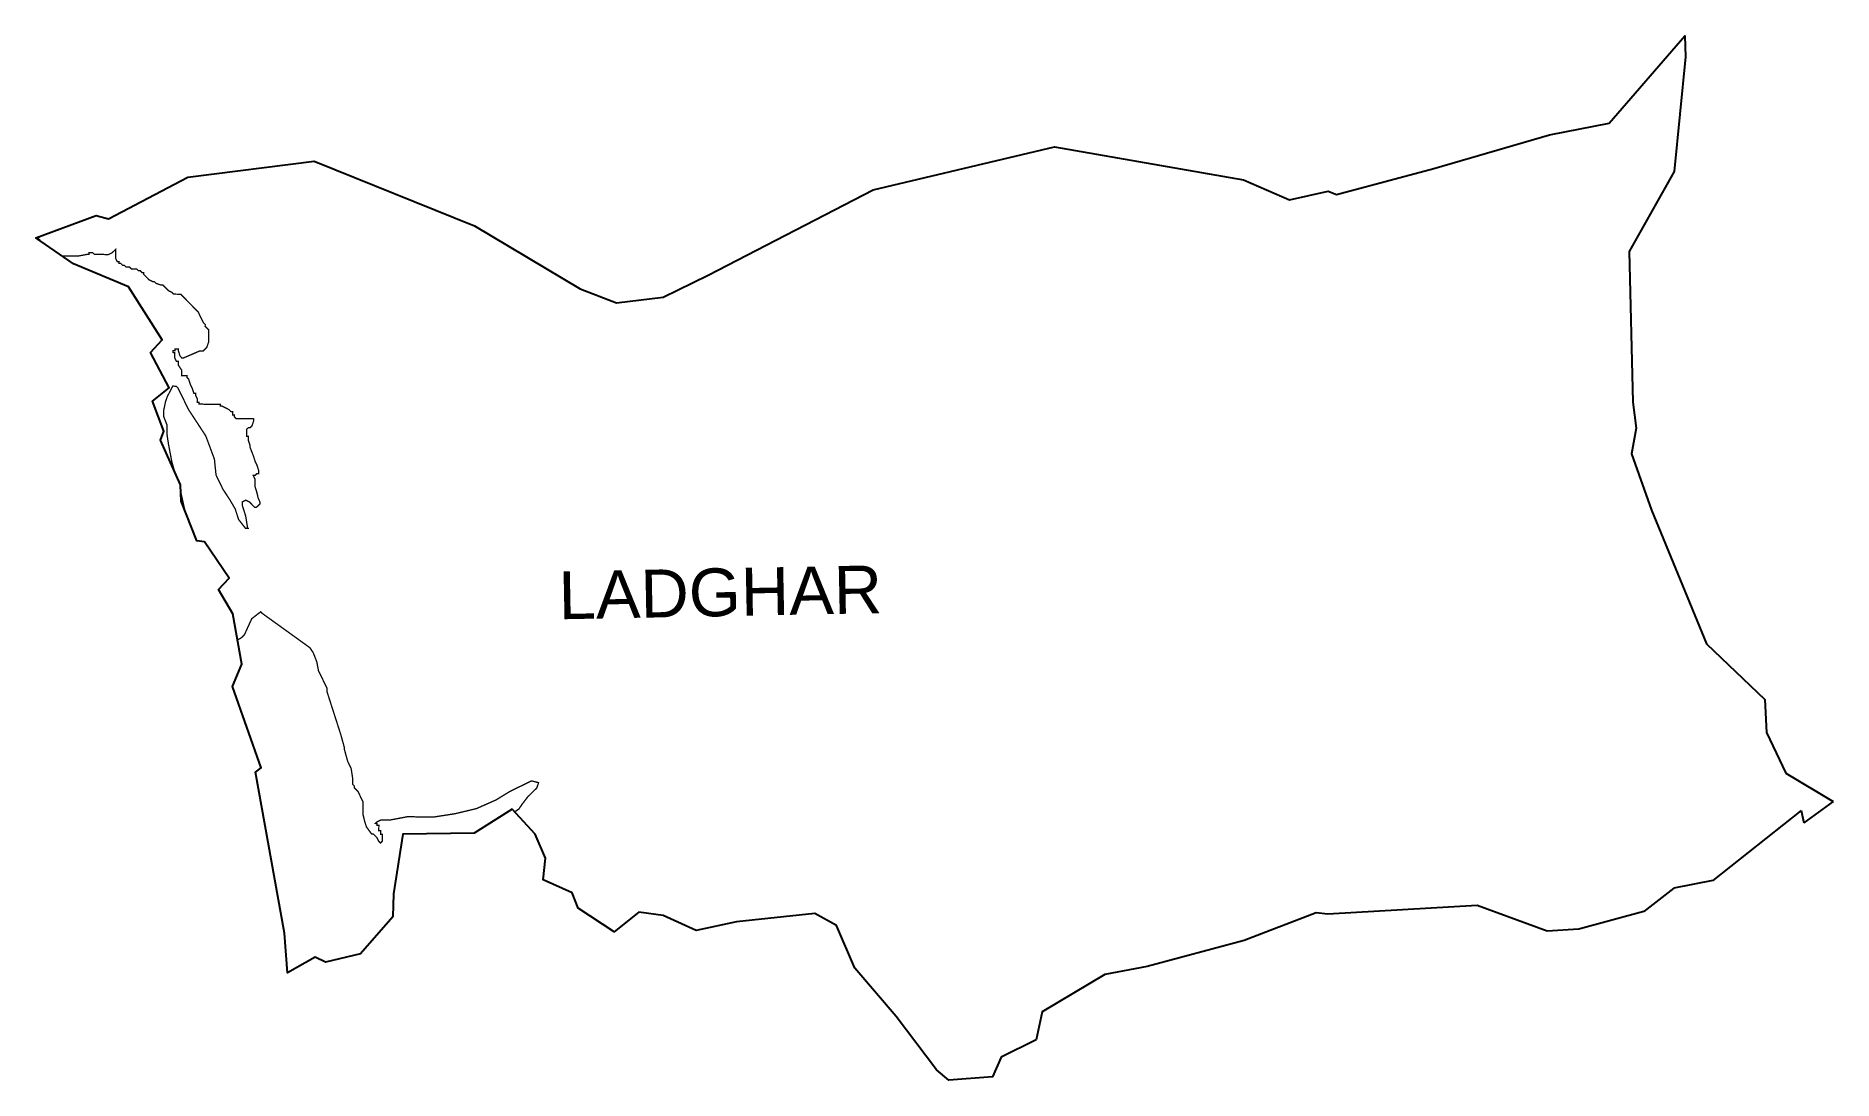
# Model space of a CAD drawing. Header units: metres. Extents: x 301603 to 305682, y 1959509 to 1961879.
import ezdxf

# ---------------------------------------------------------------- set-up
doc = ezdxf.new("R2010")
doc.units = ezdxf.units.M
for name, color, linetype in [('HAZARDS LINE', 1, 'Continuous'), ('village', 3, 'Continuous'), ('VILLAGE NAME', 250, 'Continuous')]:
    doc.layers.add(name, color=color, linetype=linetype)
doc.styles.get("Standard").update_dxf_attribs({"font": 'simplex.shx'})

msp = doc.modelspace()

# ---------------------------------------------------------------- linework, layer by layer
at = {"layer": 'HAZARDS LINE', "lineweight": 18}
for points in [[(301611.5, 1961415.5, 3.01, 3.01, 0), (301611.5, 1961416.8, 3.01, 3.01, 0), (301607.5, 1961416.8, 3.01, 3.01, 0), (301611.4, 1961424.4, 3.01, 3.01, 0)], [(302689.6, 1960117.8, 3.01, 3.01, 0), (302699.1, 1960124, 3.01, 3.01, 0), (302707.2, 1960136, 3.01, 3.01, 0), (302719.4, 1960151.9, 3.01, 3.01, 0), (302739.7, 1960171.8, 3.01, 3.01, 0), (302743.9, 1960183.8, 3.01, 3.01, 0), (302727.8, 1960188, 3.01, 3.01, 0), (302711.7, 1960180.1, 3.01, 3.01, 0), (302679.4, 1960164.4, 3.01, 3.01, 0), (302647.1, 1960144.6, 3.01, 3.01, 0), (302602.7, 1960125, 3.01, 3.01, 0), (302554.3, 1960113.4, 3.01, 3.01, 0), (302506.1, 1960105.9, 3.01, 3.01, 0), (302445.8, 1960106.5, 3.01, 3.01, 0), (302405.6, 1960098.9, 3.01, 3.01, 0), (302385.5, 1960099.1, 3.01, 3.01, 0), (302377.4, 1960095.1, 3.01, 3.01, 0), (302373.3, 1960091.2, 3.01, 3.01, 0), (302377.4, 1960091.1, 3.01, 3.01, 0), (302377.3, 1960087.1, 3.01, 3.01, 0), (302381.3, 1960087.1, 3.01, 3.01, 0), (302381.2, 1960075, 3.01, 3.01, 0), (302385.2, 1960075, 3.01, 3.01, 0), (302385.1, 1960066.9, 3.01, 3.01, 0), (302389.2, 1960066.9, 3.01, 3.01, 0), (302389, 1960050.8, 3.01, 3.01, 0), (302384.9, 1960046.8, 3.01, 3.01, 0), (302381, 1960050.9, 3.01, 3.01, 0), (302377, 1960059, 3.01, 3.01, 0), (302373.1, 1960063, 3.01, 3.01, 0), (302369.1, 1960067.1, 3.01, 3.01, 0), (302365.1, 1960067.1, 3.01, 3.01, 0), (302353.2, 1960083.3, 3.01, 3.01, 0), (302349.3, 1960095.4, 3.01, 3.01, 0), (302345.4, 1960111.5, 3.01, 3.01, 0), (302345.7, 1960139.6, 3.01, 3.01, 0), (302333.9, 1960163.9, 3.01, 3.01, 0), (302326, 1960172, 3.01, 3.01, 0), (302326, 1960176, 3.01, 3.01, 0), (302322, 1960180.1, 3.01, 3.01, 0), (302322.1, 1960192.1, 3.01, 3.01, 0), (302318.4, 1960216.3, 3.01, 3.01, 0), (302310.5, 1960232.4, 3.01, 3.01, 0), (302302.8, 1960260.6, 3.01, 3.01, 0), (302302.8, 1960264.6, 3.01, 3.01, 0), (302295, 1960292.8, 3.01, 3.01, 0), (302263.9, 1960389.6, 3.01, 3.01, 0), (302264, 1960397.6, 3.01, 3.01, 0), (302256.1, 1960413.8, 3.01, 3.01, 0), (302252.2, 1960421.9, 3.01, 3.01, 0), (302244.3, 1960438, 3.01, 3.01, 0), (302240.5, 1960458.1, 3.01, 3.01, 0), (302232.7, 1960478.3, 3.01, 3.01, 0), (302224.7, 1960490.4, 3.01, 3.01, 0), (302117.1, 1960567.9, 3.01, 3.01, 0), (302113.1, 1960571.9, 3.01, 3.01, 0), (302092.8, 1960556.1, 3.01, 3.01, 0), (302076.4, 1960520.1, 3.01, 3.01, 0), (302068.3, 1960512.1, 3.01, 3.01, 0), (302060.3, 1960508.2, 3.01, 3.01, 0)]]:
    msp.add_lwpolyline(points, format="xyseb", dxfattribs=at)
at = {"layer": 'HAZARDS LINE', "lineweight": 18, "const_width": 3.01}
for points in [[(301918.5, 1960887.9), (301911.7, 1960911.5), (301904, 1960951.7), (301900.3, 1960975.9), (301900.5, 1960996), (301892.6, 1961016.1), (301892.8, 1961028.2), (301897, 1961048.2), (301901.1, 1961060.2), (301913.4, 1961084.2), (301921.5, 1961084.1), (301925.4, 1961080.1), (301929.4, 1961072), (301949, 1961031.6), (301972.8, 1960995.2), (301988.6, 1960971), (302008.1, 1960918.5), (302011.8, 1960882.3), (302027.5, 1960850), (302043.4, 1960825.8), (302055.2, 1960805.6), (302063, 1960781.4), (302078.9, 1960761.1), (302086.9, 1960761), (302082.9, 1960761.1), (302082.9, 1960765.1), (302079.1, 1960789.2), (302071.4, 1960813.4), (302071.4, 1960821.5), (302079.5, 1960825.4), (302087.5, 1960821.3), (302099.4, 1960809.1), (302103.4, 1960809.1), (302107.5, 1960813.1), (302111.6, 1960817), (302111.6, 1960821), (302107.7, 1960829.1), (302103.8, 1960845.2), (302099.9, 1960857.3), (302100.1, 1960873.4), (302096.2, 1960881.5), (302100.2, 1960881.4), (302104.2, 1960885.4), (302108.2, 1960885.4), (302108.3, 1960893.4), (302104.4, 1960905.5), (302100.5, 1960913.6), (302096.6, 1960925.7), (302088.8, 1960945.8), (302088.8, 1960949.9), (302084.9, 1960961.9), (302085, 1960970), (302081, 1960970), (302081.1, 1960986.1), (302085.2, 1960990.1), (302089.2, 1960990), (302093.3, 1960994), (302097.4, 1961006), (302097.5, 1961010), (302057.3, 1961010.4), (302053.3, 1961014.5), (302053.4, 1961018.5), (302049.3, 1961018.6), (302049.4, 1961026.6), (302045.4, 1961026.6), (302041.4, 1961030.7), (302025.4, 1961038.9), (302021.4, 1961038.9), (302021.5, 1961042.9), (301973.3, 1961043.4), (301973.3, 1961047.5), (301969.3, 1961047.5), (301969.4, 1961055.5), (301965.4, 1961063.6), (301965.5, 1961067.6), (301961.5, 1961067.7), (301957.6, 1961079.8), (301953.6, 1961087.8), (301949.7, 1961099.9), (301945.8, 1961104), (301945.8, 1961108), (301933.7, 1961108.1), (301933.9, 1961120.2), (301926, 1961132.3), (301926, 1961140.3), (301922, 1961140.4), (301918.1, 1961148.5), (301918.2, 1961160.5), (301914.2, 1961160.6), (301914.2, 1961164.6), (301918.3, 1961164.5), (301918.3, 1961168.6), (301926.3, 1961168.5), (301926.3, 1961164.5), (301930.2, 1961152.4), (301934.2, 1961148.3), (301938.2, 1961148.3), (301974.5, 1961164), (301982.5, 1961163.9), (301986.6, 1961167.9), (301990.6, 1961171.8), (301994.8, 1961183.8), (301995.1, 1961212), (301991.1, 1961216), (301987.1, 1961220.1), (301987.2, 1961224.1), (301983.2, 1961228.2), (301979.2, 1961236.2), (301971.4, 1961252.4), (301931.6, 1961293), (301915.5, 1961293.1), (301911.6, 1961297.2), (301903.6, 1961301.3), (301891.6, 1961313.5), (301887.6, 1961313.5), (301875.6, 1961317.6), (301871.6, 1961321.7), (301867.6, 1961321.7), (301859.6, 1961325.8), (301855.7, 1961329.9), (301851.7, 1961334), (301847.7, 1961338), (301847.7, 1961342), (301843.7, 1961342.1), (301839.8, 1961346.1), (301835.7, 1961346.2), (301831.8, 1961350.2), (301819.7, 1961350.4), (301815.7, 1961354.4), (301807.7, 1961354.5), (301803.7, 1961358.6), (301799.7, 1961358.6), (301795.7, 1961362.7), (301791.7, 1961362.7), (301791.8, 1961366.7), (301787.7, 1961366.8), (301783.8, 1961374.8), (301784, 1961394.9), (301780, 1961390.9), (301775.9, 1961387), (301767.8, 1961383), (301735.7, 1961383.4), (301731.7, 1961387.4), (301723.7, 1961387.5), (301723.6, 1961383.5), (301719.6, 1961383.5), (301699.5, 1961379.7), (301662.8, 1961380.1)], [(301941, 1960802.2), (301931.5, 1960845.2)]]:
    msp.add_lwpolyline(points, dxfattribs=at)
at = {"layer": 'village', "flags": 128}
msp.add_lwpolyline([(305609.6, 1960120.4), (305615.4, 1960092.5)], dxfattribs=at)
at = {"layer": 'village', "color": 3, "true_color": 0x00ff00}
for points in [[(305609.6, 1960120.4, 0), (305408.9, 1959961.4, 0), (305320.4, 1959944.2, 0), (305252.5, 1959891.4, 0), (305104.8, 1959851.5, 0), (305033, 1959846.5, 0), (304873.7, 1959905, 0), (304535.3, 1959885.5, 0), (304508.6, 1959888.6, 0), (304344.9, 1959825.2, 0), (304124.9, 1959766.4, 0), (304029.2, 1959748.3, 0), (303886.9, 1959663.9, 0), (303872.9, 1959599.7, 0), (303793.3, 1959560.5, 0), (303773.9, 1959516.3, 0), (303674.7, 1959508.6, 0), (303646.9, 1959532.2, 0), (303555.6, 1959653, 0), (303461.5, 1959762.6, 0), (303419.8, 1959859.4, 0), (303370.9, 1959887.1, 0), (303192.8, 1959867.9, 0), (303101.1, 1959848.6, 0), (303026.6, 1959882.3, 0), (302971.2, 1959889.8, 0), (302915.6, 1959845.2, 0), (302833.3, 1959899.3, 0), (302820.3, 1959933.7, 0), (302754.2, 1959963.2, 0), (302759.7, 1960012.8, 0), (302736, 1960067.1, 0), (302684, 1960123.9, 0), (302598, 1960069.1, 0), (302435.4, 1960066.9, 0), (302414.2, 1959931.6, 0), (302412.7, 1959879.5, 0), (302339.4, 1959794.9, 0), (302260.6, 1959776.5, 0), (302236.9, 1959787.7, 0), (302174.3, 1959752.1, 0), (302167, 1959842.2, 0), (302101.7, 1960207.5, 0), (302113.9, 1960217.7, 0), (302048.8, 1960402, 0), (302070.5, 1960452.8, 0), (302049.6, 1960567, 0), (302017.3, 1960622.3, 0), (302041.5, 1960648, 0), (301985.6, 1960730.9, 0), (301968.5, 1960733.3, 0), (301932.5, 1960823.4, 0), (301930.8, 1960860.3, 0), (301885.8, 1960961.2, 0), (301893, 1960982, 0), (301867.4, 1961050.4, 0), (301905.5, 1961080.5, 0), (301862.7, 1961160.8, 0), (301889.4, 1961189.4, 0), (301813.4, 1961309.4, 0), (301688.6, 1961362.3, 0), (301603.1, 1961421.3, 0), (301739.9, 1961471.7, 0), (301768, 1961464.4, 0), (301947.7, 1961558.9, 0), (302234.7, 1961594.8, 0), (302598.4, 1961448.3, 0), (302838.4, 1961305.1, 0), (302920.9, 1961273.1, 0), (303026.5, 1961285.9, 0), (303128.9, 1961335.9, 0), (303502.8, 1961530, 0), (303914.9, 1961627.8, 0), (304343.8, 1961552.5, 0), (304447.8, 1961507.5, 0), (304535.9, 1961526.7, 0), (304554.4, 1961519.7, 0), (304775.6, 1961578.3, 0), (305038.3, 1961654.6, 0), (305173.9, 1961681.1, 0), (305345.4, 1961879.4, 0), (305346.6, 1961832.2, 0), (305321.2, 1961571.3, 0), (305219, 1961390.1, 0), (305227.1, 1961047.8, 0), (305235.1, 1960988.6, 0), (305224, 1960930.5, 0), (305269.4, 1960802.4, 0), (305394.6, 1960498.8, 0), (305527, 1960373.1, 0), (305530.7, 1960298.1, 0), (305574.3, 1960205.7, 0), (305681.7, 1960141.2, 0)], [(305681.7, 1960141.2, 0), (305615.4, 1960092.5, 0)]]:
    msp.add_polyline3d(points, dxfattribs=at)

# ---------------------------------------------------------------- texts
at = {"layer": 'VILLAGE NAME', "insert": (302788.1, 1960663.5), "char_height": 108.748, "attachment_point": 1, "rotation": 1.1028}
msp.add_mtext_dynamic_manual_height_columns('{\\fArial|b0|i0|c0|p34;LADGHAR}', width=1571.314, gutter_width=543.7, heights=[0], dxfattribs=at)

doc.saveas('drawing.dxf')
